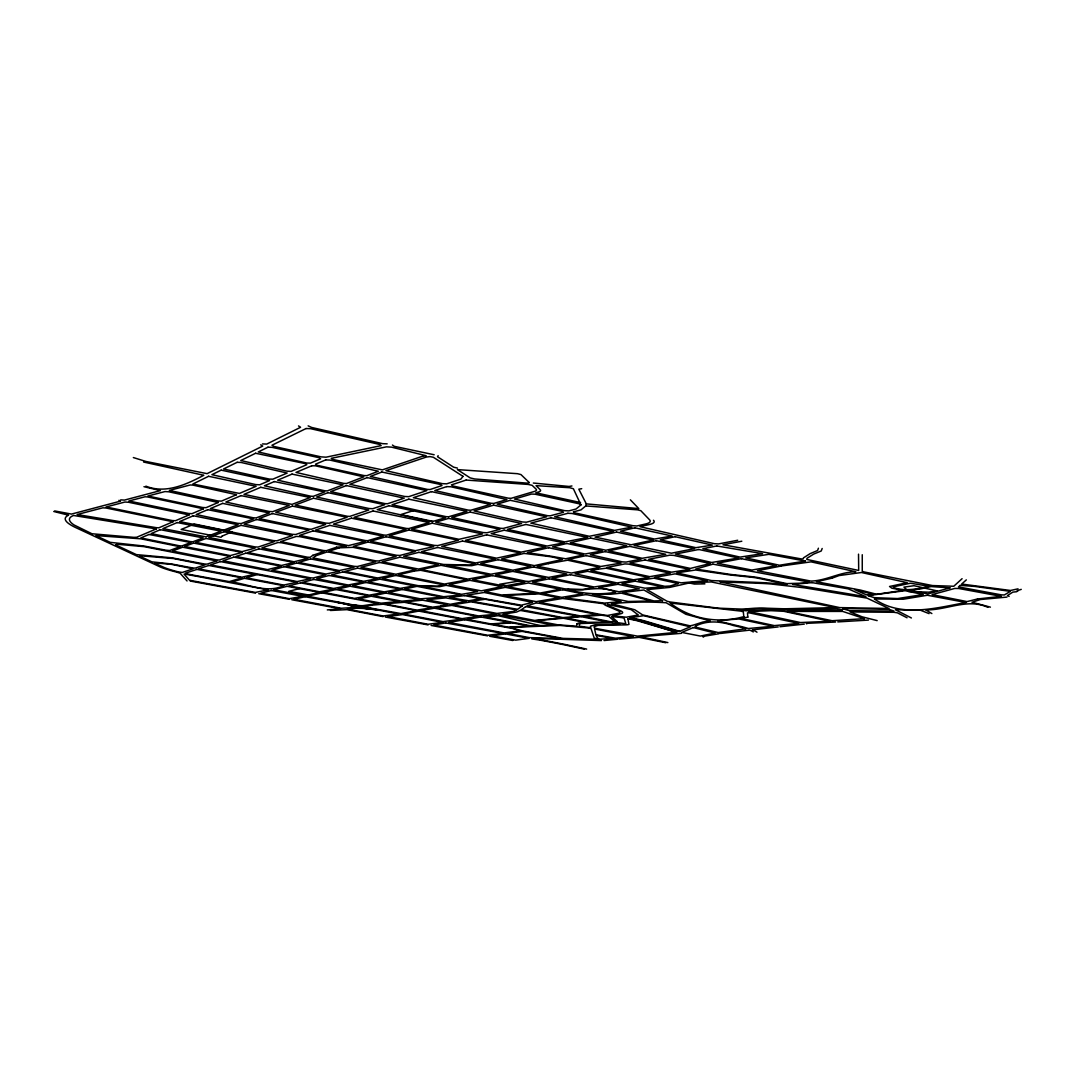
<?xml version="1.0" encoding="UTF-8"?>
<svg xmlns="http://www.w3.org/2000/svg" width="1075" height="1075" viewBox="0 0 1075 1075"><rect width="100%" height="100%" fill="white"/><g stroke="black" fill="none" stroke-linecap="round" stroke-linejoin="round"><path stroke-width="1.5" d="M604.002 640.539L617.762 639.235M585.754 505.935L637.582 509.846L640.808 510.679L649.502 519.722A31.081 6.275 6 0 1 645.591 523.982L636.83 525.984L632.906 525.702L574.574 512.842L573.392 511.861L580.97 509.899L585.754 505.935L586.305 503.879L578.82 489.179L581.709 488.682M818.424 548.21L817.564 550.534L810.201 553.598L803.401 557.912L803.253 558.879L801.399 558.933L722.978 544.77L741.804 541.222M822.173 548.478L821.219 550.991L813.681 554.095L806.989 558.301L806.801 559.443L858.697 570.449L858.522 554.163M438.143 455.652L437.538 456.754L453.623 467.182L457.426 468.082M962.085 578.686L953.767 586.265L932.442 585.553L863.857 571.9L862.257 571.201L862.257 554.727M966.331 579.882L961.668 584.048L1010.473 590.471L1018.052 588.845M580.943 504.887L576.079 508.999L568.89 510.867L564.684 510.665L514.482 499.042L531.48 494.057L535.108 494.204L579.304 503.812L580.943 504.887L573.392 488.749L569.737 487.727L536.049 485.645L540.12 489.609A16.219 3.453 6.7 0 1 538.709 491.933L535.767 492.793L580.581 502.562M1021.25 589.369L1017.017 590.753L1017.689 591.398M413.781 510.531L400.747 514.589L433.037 521.388M299.952 588.522L288.772 591.317L308.538 594.999M520.125 580.876L499.633 584.263L506.728 585.673M737.719 540.268L718.53 543.91L714.337 543.681L639.947 526.669L649.515 524.492A31.081 6.275 6 0 0 653.479 520.246M741.548 558.624L717.227 563.219L751.842 570.059L776.311 565.773L741.347 558.664M327.311 609.915L340.6 608.773L291.795 599.742M330.415 610.479L346.889 609.646L383.117 616.62M781.297 566.001L757.418 570.718L810.873 581.078C826.393 580.728 840.113 571.873 855.821 571.752L811.047 561.849L780.799 566.055M571.94 485.967L569.065 486.464L533.348 483.038M629.708 617.829L643.67 615.693L690.325 626.819L679.454 631.374L677.546 631.227L643.952 621.269A33.446 4.838 6.3 0 0 630.595 618.34L629.708 617.829A35.677 5.16 6.3 0 1 645.739 621.256L679.615 631.307M484.892 617.117L498.168 615.72A417.073 48.469 7.8 0 1 540.201 625.704M676.632 632.342L637.475 636.131L596.276 628.553L594.367 627.894L594.085 626.631L598.009 625.395L625.207 624.884A11.099 1.599 6.3 0 0 628.969 624.387L627.934 618.824L630.004 618.837A29.737 4.3 6.3 0 1 640.996 621.296L676.632 632.342L639.222 621.323A27.507 3.978 6.3 0 0 627.948 618.851M1016.695 591.72L1012.825 592.123L1007.45 595.563L1009.129 596.423M190.141 581.024L255.501 593.104M387.175 443.841L382.7 443.679L311.656 427.46L308.149 425.848M262.488 443.921L266.721 444.083L300.597 427.272L298.527 425.915M258.766 593.709L289.484 599.312M1006.979 597.082L980.481 599.514L971.975 602.242L990.411 607.147M868.412 620.1L837.788 621.901M120.709 499.862L124.418 500.103L160.39 490.617L143.956 486.693M778.233 626.927L752.258 629.856A53.696 7.78 5.9 0 1 756.988 632.194M431.129 625.462L487.539 635.862M681.429 633.323L640.498 636.709L667.871 642.581M385.32 617.023L428.132 624.911M489.636 636.252L512.856 640.525M719.081 633.726L702.593 636.494L703.668 637.005M835.598 622.035L806.25 623.352L806.761 623.836M804.302 624.105L779.913 626.738M434.166 454.765L394.283 446.327L392.442 445.037M531.776 638.899L540.537 640.23A290.452 32.707 7.2 0 1 563.864 644.731L584.397 649.152M354.32 605.534L351.606 605.48L353.473 606.098A4.932 0.672 7.5 0 0 360.152 606.596L351.122 605.44L353.621 606.206A5.832 0.793 7.5 0 0 359.386 606.837L354.817 607.738A14.217 1.922 7.6 0 0 351.632 605.749A24.94 3.359 7.6 0 0 337.631 602.349L353.998 605.427M601.462 640.579L535.296 638.456L542.096 640.028A293.381 33.043 7.2 0 1 565.773 644.61L586.654 649.098M483.495 598.56L521.281 605.171L532.555 602.363L484.153 592.486L467.061 595.107L483.629 598.587M597.028 614.416L538.884 603.196L535.928 603.021L527.005 605.816L580.715 615.975L597.283 614.47M54.744 510.947L71.487 514.078L120.494 501.138L118.922 500.332M53.75 511.485L68.558 515.194A100.177 15.923 8.6 0 0 75.989 527.718L160.887 567.251A55.04 7.888 8.2 0 0 176.528 572.075L180.089 573.203L187.05 580.957M145.864 486.155C165.711 494.124 186.284 484.476 203.807 475.284L143.593 462.035M689.062 582.919L694.396 584.074L704.904 583.859L700.739 582.005M665.788 642.742L639.101 637.354L619.16 639.101M877.16 620.611L862.083 616.808L850.083 611.917L893.983 612.307L897.397 612.831L907.058 617.776M987.912 607.362C967.5 597.875 946.833 610.372 925.75 609.888L931.864 613.556M133.354 457.56L145.918 461.457L207.085 473.658L262.743 446.058L260.688 444.822M586.305 503.879L638.805 508.596L630.367 499.821M929.069 613.623L920.281 610.157L895.421 609.753L911.385 617.977M720.317 633.471L749.651 630.138A41.172 5.966 5.8 0 1 753.266 631.952M368.349 608.383L361.321 607.079L368.322 608.343M576.778 623.984L576.764 626.188L557.495 624.763L536.102 620.705L563.381 618.259L586.117 622.667L578.363 623.07L576.778 623.984M579.358 624.306L579.317 626.174L588.724 627.504L590.78 627.437L590.484 626.188L595.107 624.763L619.778 624.266L611.164 622.653L580.755 623.5L579.358 624.306M873.773 594.408L866.316 594.784L854.612 589.597L873.773 594.408M864.367 618.663L832.09 620.718L787.182 611.406L842.719 611.42L864.367 618.663M707.243 580.594L681.12 582.838L654.85 577.369L675.06 573.848L707.243 580.594M720.21 581.884L839.683 607.603L888.891 608.477L866.907 598.09L804.664 587.864L771.232 584.007A44.626 7.485 5.3 0 0 759.219 583.308L720.21 581.884M567.949 589.49L567.896 589.718C583.416 593.843 599.796 594.999 615.653 592.258L615.115 591.841C599.554 584.84 583.927 591.855 567.949 589.49M835.544 607.63L786.067 608.759A24.859 4.004 5.4 0 1 781.458 608.705L764.728 608.154A29.925 4.663 5.4 0 0 753.373 608.316L745.486 608.947A24.241 3.857 5.6 0 1 741.884 609.122L718.221 608.154L670.222 602.013L667.038 601.234L646.908 589.624L669.685 587.407L690.607 582.663L711.314 581.938L835.544 607.63M368.98 608.45L365.943 608.463A5.523 0.753 7.5 0 1 360.703 607.079L355.61 608.033A14.486 1.948 7.4 0 1 364.936 608.383A39.883 5.294 7.4 0 1 379.488 610.143L368.241 608.074L368.98 608.45M604.728 603.854L604.365 604.58L605.951 605.521L618.112 610.721A22.279 3.346 6.4 0 1 618.125 613.368L607.603 615.451A19.108 2.849 6.3 0 1 598.883 614.134L539.529 602.282L562.494 598.466L604.728 603.854M607.482 604.311L607.2 604.849A52.85 8.143 6 0 0 610.533 606.569L620.638 610.815A25.047 3.762 6.4 0 1 620.651 613.798L612.589 615.787L626.322 617.225L638.295 614.954L631.2 609.646L607.482 604.311M651.463 600.965L628.217 601.476L592.406 594.233L610.855 594.233L621.31 593.131L651.463 600.965M463.002 476.359L460.852 479.127L446.636 483.844L442.403 483.656L385.912 470.662L426.426 457.036L430.013 456.606L433.319 457.251L463.002 476.359M222.162 536.089L221.074 537.298L181.151 529.451L194.414 524.022L231.877 531.829L222.162 536.089M960.163 585.405L958.47 586.923L1001.403 594.865L1004.332 594.959L1010.406 591.357L974.461 586.399L960.163 585.405M691.991 625.516L689.881 625.784L642.635 614.913L634.788 609.767L611.487 603.72C629.52 601.906 648.185 601.597 666.151 602.753L685.85 614.268L710.36 620.947L703.023 621.995L691.991 625.516M695.686 626.026L694.988 626.631L695.942 627.263L718.207 632.543L745.942 628.781A49.598 7.189 5.9 0 0 733.499 625.556C721.083 621.511 707.807 619.899 695.686 626.026M312.838 555.305L310.205 557.307L307.504 557.199L261.937 547.833L278.022 542.512L281.247 542.7L323.911 551.515L312.838 555.305M315.701 555.802L312.959 557.858L354.159 566.337L357.276 566.538L375.511 561.795L329.313 552.214L326.692 552.066L315.701 555.802M522.128 605.991L517.908 609.135L516.282 609.095L471.267 601.234L485.094 599.272L522.128 605.991M525.662 606.609L521.429 609.727L562.937 617.574L579.452 616.351L525.662 606.609M786.739 584.289L771.017 583.201A49.101 8.237 5.3 0 0 757.781 582.422L711.516 580.567L676.78 572.894L695.606 569.992L728.675 574.762A18.624 3.292 5.5 0 0 732.236 575.206L751.6 577.248A13.76 2.392 5.4 0 1 758.265 578.269L786.739 584.289M208.604 476.292L192.868 484.005L239.429 493.425L256.105 486.317L208.604 476.292M221.168 470.138L211.909 474.68L255.89 484.61L259.693 484.785L269.583 480.565L221.168 470.138M237.158 462.304L223.546 468.969L269.435 479.101L272.848 479.168L287.173 473.054L241.136 462.465L237.158 462.304M255.608 453.26L240.787 460.517L287.106 471.199L291.123 471.374L306.832 464.669L305.461 463.648L255.608 453.26M267.957 447.2L258.269 451.957L306.832 463.056L310.473 463.11L320.605 458.797L318.738 457.614L272.163 447.361L267.957 447.2M306.053 428.535L271.962 445.238L274.004 446.461L321.21 456.888L326.034 457.184L381.155 445.628L379.918 444.499L310.554 428.67L306.053 428.535M516.605 609.901L513.138 611.46L496.932 613.449L452.696 604.768L471.172 601.866L516.605 609.901M520.246 610.412L516.551 612.038L503.006 614.255L534.517 620.409L561.728 617.95L520.246 610.412M597.593 639.276L563.031 638.389L522.678 630.918L509.993 627.477L559.887 625.422L588.858 628.028L591.048 628.566L594.166 637.932L597.593 639.276M156.265 528.913L136.74 537.245L133.891 537.352L91.913 533.751L74.108 524.99A99.236 15.776 8.6 0 1 73.557 515.476L156.265 528.913M173.062 521.738L158.858 527.812L156.292 527.664L77.118 514.535L102.77 507.83L105.928 507.991L173.062 521.738M189.093 514.912L175.44 520.73L172.188 520.555L106.022 506.983L124.928 502.025L128.637 502.28L189.093 514.912M203.39 508.797L191.968 513.675L188.609 513.501L128.879 501.004L145.004 496.784L147.544 496.946L203.39 508.797M218.225 502.482L206.024 507.682L202.584 507.494L147.853 496.032L164.999 491.557L168.896 491.812L218.225 502.482M236.487 494.688L221.396 501.125L217.862 500.937L169.326 490.428L190.235 484.959L192.936 485.121L236.487 494.688M148.982 534.477L140.785 537.943L179.377 545.778L181.877 545.925L190.853 542.539L148.982 534.477M160.323 529.693L151.132 533.576L190.356 541.612L192.909 541.76L203.175 537.89L160.323 529.693M177.214 522.558L162.903 528.604L205.93 536.855L221.033 531.157L177.214 522.558M193.339 515.758L179.606 521.563L223.304 530.298L238.059 524.734L193.339 515.758M207.744 509.684L196.228 514.535L237.79 523.377L241.136 523.565L253.539 518.889L207.744 509.684M222.659 503.382L210.391 508.569L253.203 517.774L256.078 517.935L269.288 512.95L222.659 503.382M241.055 495.629L225.858 502.038L269.153 511.485L272.687 511.66L289.175 505.438L241.055 495.629M260.768 487.297L244.012 494.379L291.997 504.377L310.178 497.523L260.768 487.297M274.367 481.573L264.383 485.779L310.769 496.207L313.282 496.328L324.637 491.947L274.367 481.573M292.037 474.102L277.646 480.176L324.771 490.778L327.364 490.899L343.046 484.852L292.037 474.102M311.817 465.757L296.015 472.422L343.785 483.414L346.459 483.535L363.793 476.857L315.445 465.824L311.817 465.757M325.671 459.912L315.486 464.212L316.829 465.247L364.089 475.567L366.83 475.674L378.306 471.253L329.904 460.073L325.671 459.912M693.348 627.585L681.738 632.409L700.363 636.064L715.023 633.054L693.348 627.585M140.167 555.735L139.414 556.044L151.857 561.835L171.395 563.945L192.828 567.976L195.247 568.097L204.908 564.859L173.599 558.57L140.167 555.735M614.483 621.256L610.802 621.78L584.034 616.405L601.449 615.182A22.938 3.413 6.3 0 0 606.945 615.935L608.786 616.365L614.483 621.256M832.157 578.122L816.436 581.736L860.564 590.108L876.743 594.287L903.04 590.35L891.887 588.2L889.549 586.48L907.287 582.69L861.451 572.505L839.078 575.568L832.157 578.122M155.579 562.924L154.827 563.219L164.112 567.466A51.291 7.35 8.2 0 0 178.302 571.873L182.199 572.464L193.177 568.796L171.583 564.388L155.579 562.924M617.171 621.592L615.249 622.344L625.852 623.809L624.105 618.165L621.982 617.628A29.737 4.3 6.3 0 0 618.206 617.184L611.541 616.633L617.171 621.592M327.969 492.659L316.574 497.026L368.994 508.515L372.77 508.703L384.622 504.726L327.969 492.659M346.459 485.578L330.71 491.611L384.984 503.624L387.564 503.745L404.227 498.168L346.459 485.578M367.287 477.609L349.886 484.274L404.711 496.489L408.715 496.677L426.802 490.617L367.287 477.609M381.853 472.032L370.338 476.44L427.326 489.407L430.081 489.528L441.973 485.551L440.441 484.462L381.853 472.032M662.603 600.723L653.896 600.938L622.613 592.446L643.925 590L662.603 600.723M179.888 546.678L169.689 550.521L165.94 550.198L144.131 546.033L110.214 542.351L95.809 535.578L140.718 538.803L179.888 546.678M182.642 547.202L172.43 551.032L216.424 559.847L219.34 560.035L230.157 556.42L182.642 547.202M193.648 543.077L184.631 546.463L230.278 555.587L242.103 552.416L193.648 543.077M206.024 538.441L195.717 542.311L242.009 551.65L255.138 548.062L206.024 538.441M223.949 531.735L208.792 537.406L254.936 546.893L258.067 547.081L274.071 541.719L223.949 531.735M241.042 525.326L226.234 530.875L273.547 540.631L276.786 540.819L292.319 535.619L241.042 525.326M256.589 519.507L244.146 524.17L292.266 534.329L295.598 534.517L308.968 530.042L256.589 519.507M272.405 513.581L259.142 518.553L309.062 529.128L311.347 529.249L325.577 524.492L272.405 513.581M292.387 506.11L275.818 512.305L325.671 523.095L329.192 523.283L347.104 517.29L292.387 506.11M313.457 498.209L295.222 505.048L347.319 516.269L349.765 516.403L368.698 510.061L313.47 498.209M842.115 610.157L768.974 609.915L745.956 610.775L736.993 609.794L743.631 609.659A27.251 4.34 5.6 0 0 747.689 609.471L755.577 608.853A26.929 4.206 5.4 0 1 765.803 608.705L782.506 609.256A27.937 4.502 5.4 0 0 787.733 609.323L836.861 608.517L842.115 610.157M422.986 456.082L382.351 469.882L332.498 459.374L331.221 458.34L386.503 446.837L391.582 447.16L426.143 455.719L422.986 456.082M336.515 547.215L326.276 550.709L323.656 550.548L280.75 541.598L296.364 536.425L299.683 536.613L346.163 546.409L336.515 547.215M339.203 547.82L329.071 551.26L375.739 560.868L378.588 560.989L396.097 556.433L353.07 547.336L339.203 547.82M216.747 560.908L207.085 564.133L204.599 564.026L173.196 558.073A4.622 0.672 8.4 0 0 170.038 557.643L136.404 554.619L115.549 544.85L117.484 544.286L143.996 546.638L216.747 560.908M196.913 569.387L185.424 573.19L188.246 574.131A51.291 7.35 8.2 0 0 197.168 575.837L229.311 581.602L241.996 577.853L196.913 569.387M208.738 565.463L198.579 568.836L241.902 577.208L254.547 574.144L208.738 565.463M220.402 561.593L210.458 564.899L297.157 581.562L310.326 578.753L220.402 561.593M233.88 557.132L223.009 560.733L267.514 569.616L281.341 566.216L233.88 557.132M245.893 553.155L236.003 556.433L281.502 565.463L293.972 562.48L245.893 553.155M258.981 548.814L247.841 552.51L294.012 561.755L307.867 558.382L258.981 548.814M313.094 530.889L299.656 535.337L348.421 545.616L365.178 541.451L313.094 530.889M329.783 525.352L315.486 530.096L365.419 540.564L367.704 540.698L383.17 536.129L329.783 525.352M351.431 518.177L333.425 524.143L383.977 535.068L386.315 535.202L405.92 529.411L351.431 518.177M373.119 510.988L354.105 517.29L406.31 528.443L408.742 528.577L429.086 522.558L373.119 510.988M389.123 505.693L377.218 509.631L430.121 521.375L432.634 521.509L445.507 517.707L389.123 505.693M408.836 499.163L392.066 504.713L446.044 516.658L448.624 516.779L466.926 511.377L408.836 499.163M431.505 491.638L413.338 497.671L468.162 510.101L470.81 510.222L490.388 504.444L431.505 491.638M446.743 486.599L434.797 490.549L491.114 503.288L493.855 503.409L506.889 499.566L450.949 486.773L446.743 486.599M466.12 480.068L451.419 484.892L452.924 485.981L508.341 498.182L511.149 498.303L534.611 491.369A16.219 3.453 6.7 0 0 535.995 489.044L532.138 485.336L528.242 484.435L466.12 480.068M868.936 595.483L868.17 595.725L874.418 597.673L897.598 598.56L923.277 594.515L905.11 590.712L868.936 595.483M977.524 598.977L967.016 601.583L932.065 594.636L954.775 588.442L958.698 588.495L1001.309 596.343L977.524 598.977M529.29 482.594L527.408 483.159L474.653 478.966L470.205 477.918L457.372 469.6L517.505 473.685L520.972 474.586L529.29 482.594M678.137 583.55L670.088 585.996L664.834 586.318L638.429 580.513L653.896 578.162L678.137 583.55M949.951 587.864L927.967 593.911L909.087 590.175L919.528 589.154L931.044 586.56L949.951 587.864M965.968 602.497C936.338 607.899 901.28 617.95 874.405 598.95L903.282 599.218L927.389 595.254L965.968 602.497M283.961 566.713L272.015 570.234L310.366 577.799L313.268 577.987L325.577 574.789L283.961 566.713M244.482 578.323L231.757 582.059C248.916 584.182 266.721 593.628 283.706 585.687L244.482 578.323M257.073 574.614L246.242 577.799L283.733 585.069L297.103 582.193L257.073 574.614M296.633 563.004L286.111 566.095L325.994 574.037L339.163 571.255L296.633 563.004M310.567 558.906L298.716 562.4L339.337 570.556L353.957 567.398L310.567 558.906M368.067 542.028L353.473 546.315L396.473 555.278L399.806 555.466L414.923 551.542L368.067 542.028M408.943 530.029L389.271 535.807L434.246 545.388L437.767 545.589L458.407 540.228L408.943 530.029M432.19 523.202L411.779 529.196L458.971 539.314L482.46 533.966L432.19 523.202M448.651 518.378L435.738 522.168L483.253 532.568L487.015 532.757L499.929 529.303L448.651 518.378M470.138 512.063L451.769 517.451L500.614 528.295L503.181 528.43L521.536 523.512L470.138 512.063M493.667 505.156L474.035 510.921L522.544 521.98L526.481 522.195L546.624 516.793L493.667 505.156M510.208 500.292L497.134 504.135L547.511 515.691L550.225 515.825L563.394 512.305L562.171 511.31L510.208 500.292M386.113 536.734L370.499 541.222L415.34 550.709L433.682 546.664L386.113 536.734M710.051 563.569L690.338 568.42L648.709 559.269L669.819 555.17L673.743 555.385L710.051 563.569M712.994 564.16L695.7 569.065L729.67 574.292A13.962 2.473 5.5 0 0 732.344 574.628L751.532 576.657A18.329 3.185 5.4 0 1 760.415 578.014L786.873 583.617L804.275 583.08L809.099 582.072L712.994 564.16M843.754 608.504L842.8 608.773L849.492 610.707L893.97 611.07L888.998 609.35L843.754 608.504M504.175 530.203L491.208 533.643L547.121 546.06L563.891 542.862L504.175 530.203M525.863 524.439L507.427 529.343L564.792 541.921L587.635 537.433L525.863 524.439M551.032 517.76L530.822 523.122L589.302 536.291L613.489 531.399L551.032 517.76M567.869 513.286L554.646 516.793L614.591 530.378L631.831 527.126L572.048 513.487L567.869 513.286M268.024 589.866L255.366 592.419L191.538 580.648L189.213 579.936L184.067 574.104L187.923 574.628A55.04 7.888 8.2 0 0 196.335 576.213L268.024 589.866M399.927 557.213L382.068 561.835L418.484 569.051L438.345 564.765L399.927 557.213M287.079 586.318L273.708 589.772L305.287 595.778L319.477 592.406L287.079 586.318M300.543 582.852L288.973 585.835L319.598 591.814L333.465 589.087L300.543 582.852M313.819 579.425L302.505 582.341L333.613 588.468L347.547 585.741L313.819 579.425M329.125 575.474L316.776 578.659L348.125 585.015L363.323 581.992L329.125 575.474M342.764 571.954L331.543 574.856L363.699 581.306L377.352 578.673L342.764 571.954M357.626 568.124L344.981 571.389L377.621 577.987L393.087 574.923L357.626 568.124M379.596 562.453L360.972 567.264L395.922 574.252L415.823 569.629L379.596 562.453M418.833 552.335L403.662 556.245L443.451 564.456L469.399 565.047L475.123 563.743L418.833 552.335M437.659 547.471L421.534 551.636L475.701 562.964L495.36 559.134L437.659 547.471M462.505 541.061L441.758 546.423L496.516 558.18L520.461 553.007L462.505 541.061M486.639 534.839L465.515 540.295L521.133 552.133L545.697 547.108L486.639 534.839M271.33 590.484L260.956 593.145L289.35 598.681L302.733 596.303L271.33 590.484M743.806 616.62C718.396 623.876 691.037 619.267 670.074 602.994L740.85 611.124L743.309 611.809L743.806 616.62M747.837 617.131L740.581 618.327L774.376 625.61L798.792 623.366L749.436 612.884L747.461 612.857L747.837 617.131M928.8 586.211C917.754 589.1 906.064 591.304 894.817 588.012L893.258 586.856L910.431 583.214L928.8 586.211M524.116 553.397L501.622 558.893L534.356 565.625L562.4 559.484L553.585 557.293A13.397 2.352 6.6 0 0 549.15 556.528L524.116 553.397M321.868 592.862L307.638 596.222L351.874 604.661A25.222 3.494 7.5 0 0 355.906 605.225A8.251 1.129 7.5 0 0 363.914 605.534L378.104 603.424L321.868 592.862M335.897 589.543L323.844 592.392L354.454 598.372L368.806 595.778L335.897 589.543M350.02 586.211L337.94 589.06L369.034 595.187L383.453 592.594L350.02 586.211M365.836 582.475L352.533 585.62L384.124 591.895L399.846 589.033L365.836 582.475M379.892 579.156L368.201 581.924L400.317 588.361L414.412 585.862L379.892 579.156M395.681 575.434L382.203 578.619L418.202 585.66L437.189 586.157L443.558 584.813L395.681 575.434M414.211 571.067L398.529 574.762L444.472 584.048L467.276 579.801L420.648 570.288L414.211 571.067M548.599 547.726L527.341 552.644L549.392 555.977A17.858 3.131 6.6 0 1 555.332 556.998L565.665 558.785L583.349 554.996L548.599 547.726M566.861 543.48L552.523 546.812L584.921 554.001L602.349 550.978L566.861 543.48M616.566 532.071L594.972 537.083L631.146 544.783L653.251 540.053L616.566 532.071M634.935 527.812L620.383 531.184L654.473 539.059L672.103 536.022L634.935 527.812M305.072 596.732L293.878 599.272L341.192 608.248L353.567 607.55A16.434 2.217 7.6 0 0 350.893 605.803A23.838 3.212 7.6 0 0 342.925 603.505L305.072 596.732M590.659 538.078L570.328 542.687L605.91 550.225L626.725 545.724L590.659 538.078M477.851 564.308L471.697 565.692L446.73 565.114L490.832 574.225L509.913 570.812L477.851 564.308M498.142 559.712L480.713 563.649L512.856 570.193L530.781 566.404L498.142 559.712M548.532 563.609L537.097 566.189L571.349 573.056L599.877 567.278L567.627 560.209L548.532 563.609M371.197 596.235L358.66 598.936L381.141 603.169L398.933 601.476L371.197 596.235M385.871 593.051L373.321 595.765L401.902 601.194L419.196 599.528L385.871 593.051M402.319 589.503L388.492 592.486L420.459 598.829L442.228 597.243L402.319 589.503M416.925 586.345L404.778 588.966L443.639 596.706L461.215 594.945L416.925 586.345M441.046 565.302L421.145 569.575L467.8 579.102L489.716 575.071L441.046 565.302M629.695 546.355L608.826 550.843L642.178 558.288L665.801 554.31L629.695 546.355M586.211 555.6L568.487 559.376L600.817 566.471L621.028 563.085L586.211 555.6M656.301 540.698L634.129 545.415L671.378 553.208L694.625 548.613L656.301 540.698M675.154 536.694L660.252 539.852L695.928 547.672L712.416 545.106L675.154 536.694M605.252 551.596L590.282 554.74L622.358 561.862L626.107 562.077L641.049 559.161L605.252 551.596M446.085 585.311L439.352 586.722L421.198 586.238L461.645 594.314L477.623 591.613L446.085 585.311M469.869 580.312L449.081 584.679L481.304 590.86L501.797 586.641L469.869 580.312M492.35 575.595L472.53 579.761L504.498 586.09L524.775 582.26L492.35 575.595M512.6 571.349L495.683 574.897L525.675 581.226L528.954 581.441L545.536 578.028L512.6 571.349M533.509 566.968L515.543 570.731L548.519 577.436L566.767 573.956L533.509 566.968M812.015 582.61L792.584 584.451L865.953 596.732L848.282 588.872L812.015 582.61M372.071 605.131L367.166 606.139A9.312 1.277 7.4 0 0 369.33 607.872L400.988 613.583L416.522 610.654L383.332 604.19L372.071 605.131M669.913 573.136L649.797 576.67L607.079 567.412L624.924 563.905L628.647 564.12L669.913 573.136M363.793 605.857L360.931 606.434L353.541 605.077A9.581 1.317 7.5 0 0 363.793 605.857M505.331 587.326L484.758 591.546L501.461 594.959L536.156 593.36L505.331 587.326M549.191 578.78L532.555 582.166L564.805 588.858L582.972 589.503L593.158 587.689L549.191 578.78M464.602 595.604L449.39 597.525L468.713 600.791L480.525 598.694L464.602 595.604M587.608 571.295L575.085 573.822L617.09 582.946L632.503 580.581L587.608 571.295M597.888 569.226L590.833 570.637L633.444 579.815L648.83 577.463L606.112 568.218L597.888 569.226M365.513 606.139L362.423 606.743L370.808 608.329A9.769 1.33 7.4 0 1 365.513 606.139M698.79 549.486L675.409 554.068L711.69 562.48L738.619 558.006L698.79 549.486M716.77 545.966L702.875 548.693L740.084 557.105L762.592 553.665L716.77 545.966M466.08 601.288L450.344 604.311L427.003 599.742L445.749 597.888L466.08 601.288M645.013 559.994L630.017 562.897L671.566 572.182L689.76 569.387L645.013 559.994M635.15 581.132L621.995 583.631L645 588.2L662.926 586.869L635.15 581.132M570.489 574.708L552.174 578.175L594.032 586.99L615.33 583.738L570.489 574.708M560.29 589.234L539.986 593.077L508.045 586.789L528.376 582.972L560.29 589.234M432.016 607.751L416.845 610.116L384.42 603.787L404.321 602.282L432.016 607.751M440.978 606.058L432.378 607.187L405.221 601.825L422.542 600.173L447.563 604.835L440.978 606.058M418.793 611.084L403.232 614L443.021 621.619L461.672 619.16L418.793 611.084M434.327 608.181L420.957 610.681L462.116 618.649L477.73 616.405L434.327 608.181M443.317 606.502L436.571 607.765L478.375 615.908L496.26 614.242L451.836 605.413L443.317 606.502M562.83 589.745L542.499 593.575L561.701 597.351L582.596 593.857L562.83 589.745M805.417 561.069L779.456 565.235L745.754 557.871L768.867 554.337L805.417 561.069M480.942 616.983L467.047 619.375L490.899 623.917L510.625 622.546L480.942 616.983M355.986 608.275L347.386 609.095L383.103 615.975L398.476 614.027L380.066 610.412A54.368 7.149 7.4 0 0 365.298 608.598A24.268 3.252 7.4 0 0 355.986 608.275M617.937 584.276L598.856 587.662L618.972 591.747L639.289 588.818L617.937 584.276M442.645 622.358L428.092 624.266L387.981 616.58L402.534 614.577L442.645 622.358M445.668 622.922L433.709 625.018L487.647 635.258L503.167 633.457L445.668 622.922M558.785 597.834L536.156 601.624L503.987 595.456L538.951 593.911L558.785 597.834M586.077 594.556L565.504 597.969L604.284 603.115L621.148 601.597L586.077 594.556M464.763 619.751L448.745 622.385L503.987 632.92L519.91 630.918L513.205 628.62L464.763 619.751M499.432 614.846L483.723 616.674L530.795 625.811L553.719 625.139L499.432 614.846M505.29 633.86L492.337 635.836L515.691 640.136L528.927 638.362L505.29 633.86M937.118 590.901L928.652 592.177L908.442 591.425L903.954 587.125L914.032 585.7L937.118 590.901M521.899 631.347L507.884 633.444L529.142 637.609L560.733 638.51L521.899 631.347M725.007 619.952L717.979 620.96L737.369 625.65A54.167 7.848 5.9 0 1 748.348 628.512L773.153 626.268L739.036 618.998L725.007 619.952M612.495 638.456L599.944 639.182L597.525 638.201L596.141 635.365L612.495 638.456M633.081 636.534L615.424 638.187L597.095 634.976L595.846 634.546L594.609 629.009L633.081 636.534M581.145 616.66L566.189 618.004L587.756 622.317L608.987 622.17L581.145 616.66M512.184 622.842L492.444 624.212L507.776 627.061L529.397 626.147L512.184 622.842M830.061 621.283L800.472 622.546L748.872 611.514L771.071 610.681L783.903 611.326L830.061 621.283"/></g></svg>
